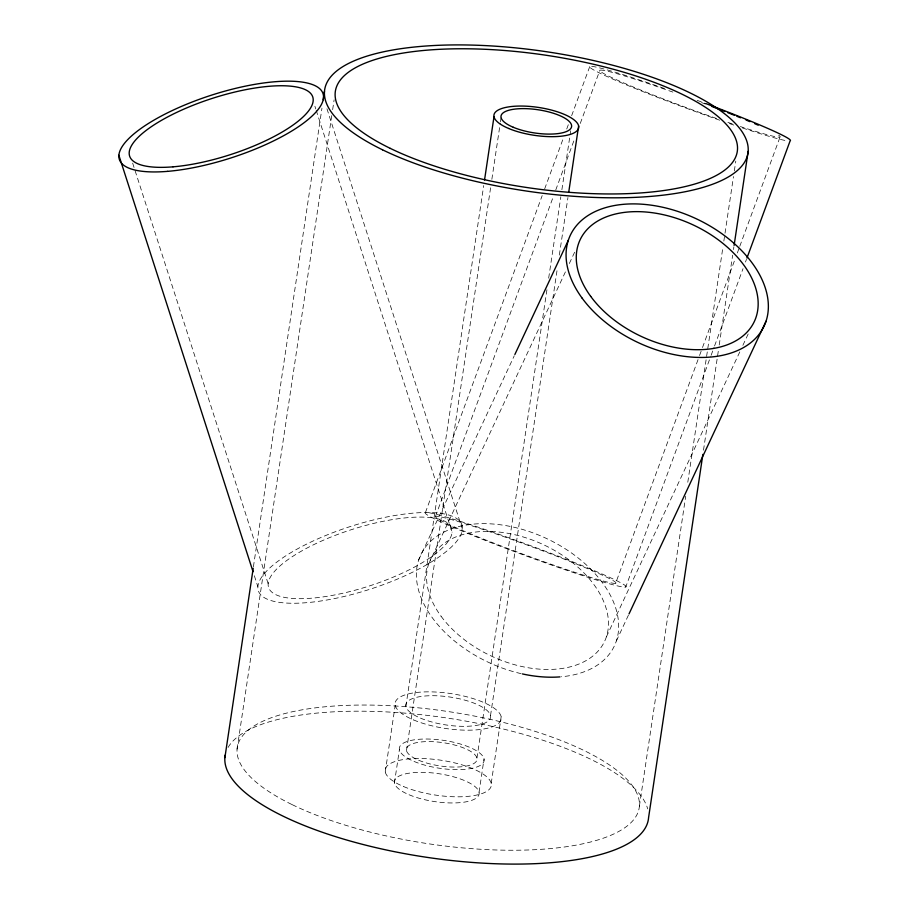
<?xml version="1.0" encoding="UTF-8"?>
<svg xmlns="http://www.w3.org/2000/svg" width="909" height="909" viewBox="0 0 909 909"><rect width="100%" height="100%" fill="white"/><g stroke="black" fill="none" stroke-linecap="round" stroke-linejoin="round"><path stroke-width="0.68" stroke-dasharray="4.54 3.41" d="M253.406 566.83L321.956 108.148M237.079 749.118L331.808 115.273M332.649 109.659L334.114 99.842M385.246 771.934L395.21 705.304M394.415 783.069L399.392 749.755M405.868 706.452L483.702 185.584M406.493 750.527L490.815 186.334M491.86 179.312L500.257 123.169M500.461 121.772L501.098 117.556M476.941 758.129L546.991 289.369M548.672 278.143L560.842 196.742M561.887 189.72L570.693 130.771M479.066 792.205L484.043 758.89M490.519 715.588L557.444 267.723M559.33 255.088L567.943 197.526M491.212 783.365L501.177 716.735M639.391 806.181L685.704 496.269M687.795 482.236L723.007 246.646M723.848 241.044L733.483 176.539M734.324 170.926L735.79 161.109M703.498 450.182L718.383 350.59M719.224 344.977L732.643 255.202M733.483 249.589L733.893 246.793M425.401 512.596L542.196 195.594M544.65 188.936L563.785 136.986M566.739 128.998L568.693 123.669M571.647 115.682L589.805 66.391M435.502 516.346L553.286 196.685M555.74 190.026L574.874 138.077M580.272 123.431L599.906 70.152M615.632 583.271A96.206 5.011 20.2 0 0 486.11 530.526A96.206 5.011 20.2 0 0 474.964 535.64A96.206 5.011 20.2 0 0 615.632 583.271L699.066 356.839M699.555 355.51L702.009 348.851M702.498 347.522L735.381 258.281M737.335 252.952L739.301 247.623M739.79 246.294L780.036 137.077M625.744 587.032A107.001 5.568 20.2 0 0 481.69 528.356A107.001 5.568 20.2 0 0 469.283 534.049A107.001 5.568 20.2 0 0 625.744 587.032L710.633 356.601M711.133 355.271L714.076 347.283M714.565 345.943L743.028 268.689M745.482 262.031L746.459 259.372M418.674 559.955L514.267 355.771M428.65 564.034L565.716 271.234M569.329 263.53L574.738 251.975M606.405 636.834L739.869 351.738M742.88 345.318L748.289 333.751M616.382 640.913L628.403 615.223M326.956 108.762L462.442 529.299A107.001 32.86 -17.9 0 1 306.549 602.678A107.001 32.86 -17.9 0 1 311.401 541.798A107.001 32.86 -17.9 0 1 462.442 529.299M314.9 106.251L315.764 108.955M316.196 110.296L452.114 532.185A96.206 29.543 -17.9 0 1 311.957 598.167A96.206 29.543 -17.9 0 1 316.309 543.423A96.206 29.543 -17.9 0 1 452.114 532.185M132.657 163.12L268.144 583.658M254.35 575.761L257.826 586.544M228.102 747.448A214.013 70.379 8.5 0 1 445.262 717.758A214.013 70.379 8.5 0 1 647.685 808.896M521.062 673.626A107.001 68.38 25.1 0 1 422.537 551.422A107.001 68.38 25.1 0 1 585.476 564.125A107.001 68.38 25.1 0 1 561.376 676.762M784.865 140.406A107.001 5.568 20.2 0 1 741.983 127.794M733.847 125.067A107.001 5.568 20.2 0 1 728.836 123.351M719.701 120.193A107.001 5.568 20.2 0 1 593.259 69.686A107.001 5.568 20.2 0 1 665.581 88.9M697.135 100.331A107.001 5.568 20.2 0 1 706.248 103.74M778.627 135.168A96.206 5.011 20.2 0 1 740.346 126.544M732.211 123.84A96.206 5.011 20.2 0 1 726.927 122.056M716.485 118.454A96.206 5.011 20.2 0 1 602.349 72.72A96.206 5.011 20.2 0 1 672.876 92.093M701.612 102.603A96.206 5.011 20.2 0 1 705.509 104.069M409.05 794.75A42.859 14.101 8.5 0 0 478.441 795.829A42.859 14.101 8.5 0 0 422.73 772.343A42.859 14.101 8.5 0 0 409.05 794.75M418.674 760.242A35.667 11.726 8.5 0 0 476.418 761.14A35.667 11.726 8.5 0 0 430.059 741.596A35.667 11.726 8.5 0 0 418.674 760.242M292.232 804.681A203.218 66.834 8.5 0 0 631.153 822.486A203.218 66.834 8.5 0 0 391.302 705.77A203.218 66.834 8.5 0 0 292.232 804.681M413.527 719.917A53.654 17.646 8.5 0 0 500.393 721.28A53.654 17.646 8.5 0 0 430.65 691.863A53.654 17.646 8.5 0 0 413.527 719.917M403.562 786.546A53.654 17.646 8.5 0 0 490.428 787.898A53.654 17.646 8.5 0 0 420.697 758.492A53.654 17.646 8.5 0 0 403.562 786.546M414.027 761.435A42.859 14.101 8.5 0 0 483.418 762.526A42.859 14.101 8.5 0 0 427.707 739.028A42.859 14.101 8.5 0 0 414.027 761.435M420.492 718.121A42.859 14.101 8.5 0 0 489.894 719.212A42.859 14.101 8.5 0 0 434.184 695.715A42.859 14.101 8.5 0 0 420.492 718.121M441.035 616.177A96.206 61.482 25.1 0 0 598.383 650.764A96.206 61.482 25.1 0 0 513.165 534.356A96.206 61.482 25.1 0 0 441.035 616.177"/><path stroke-width="1.36" d="M224.898 757.595L253.202 568.227M323.218 99.729L324.479 91.32M484.542 179.971L493.985 116.795M568.773 191.913L578.635 125.931M702.873 454.386L648.571 817.68A214.013 70.379 8.5 0 1 427.207 857.38A214.013 70.379 8.5 0 1 225.25 755.004M734.108 245.385L748.152 151.405M746.948 258.042L790.137 140.827A107.001 5.568 20.2 0 0 706.248 103.74M514.869 354.487L568.375 240.192M629.005 613.939L766.071 321.15M118.863 155.223L253.043 571.716M559.967 676.887A107.001 68.38 25.1 0 1 522.38 673.921M711.963 106.523A96.206 5.011 20.2 0 1 719.496 109.421M720.882 109.955A96.206 5.011 20.2 0 1 724.996 111.557M727.7 112.625A96.206 5.011 20.2 0 1 734.313 115.25M736.869 116.284A96.206 5.011 20.2 0 1 740.574 117.784M746.005 120.011A96.206 5.011 20.2 0 1 749.902 121.636M754.8 123.715A96.206 5.011 20.2 0 1 758.208 125.181M508.62 128.464A42.859 14.101 8.5 0 0 578.01 129.555A42.859 14.101 8.5 0 0 522.3 106.058A42.859 14.101 8.5 0 0 508.62 128.464M382.564 149.826A214.013 70.379 8.5 0 0 739.483 168.574A214.013 70.379 8.5 0 0 486.894 45.677A214.013 70.379 8.5 0 0 382.564 149.826M513.267 127.271A35.667 11.726 8.5 0 0 571.011 128.18A35.667 11.726 8.5 0 0 524.652 108.625A35.667 11.726 8.5 0 0 513.267 127.271M390.313 148.394A203.218 66.834 8.5 0 0 729.234 166.199A203.218 66.834 8.5 0 0 489.383 49.495A203.218 66.834 8.5 0 0 390.313 148.394M167.597 171.358A107.001 32.86 -17.9 0 0 323.479 97.979A107.001 32.86 -17.9 0 0 172.437 110.466A107.001 32.86 -17.9 0 0 167.597 171.358M172.994 166.836A96.206 29.543 -17.9 0 0 313.162 100.865A96.206 29.543 -17.9 0 0 177.357 112.091A96.206 29.543 -17.9 0 0 172.994 166.836M582.146 298.175A107.001 68.38 25.1 0 0 757.152 336.648A107.001 68.38 25.1 0 0 662.377 207.184A107.001 68.38 25.1 0 0 582.146 298.175M590.725 296.402A96.206 61.482 25.1 0 0 748.084 331.001A96.206 61.482 25.1 0 0 662.866 214.592A96.206 61.482 25.1 0 0 590.725 296.402"/></g></svg>
